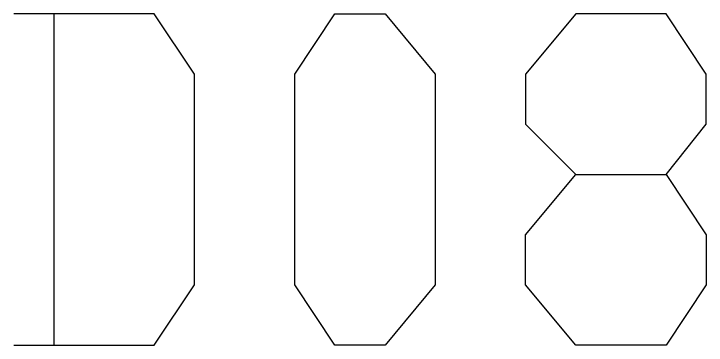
# Model space of a CAD drawing. Header units: millimetres. Extents: x 43 to 817, y 0 to 715.
# Drawn here: x 676.36 to 684.64, y 81.52 to 85.48 of the extents above; entities that cross this region are included whole.
import ezdxf

# ---------------------------------------------------------------- set-up
doc = ezdxf.new("R2010")
doc.units = ezdxf.units.MM
doc.layers.add('DIAGRAM', color=4, linetype='Continuous')

msp = doc.modelspace()

# ---------------------------------------------------------------- linework, layer by layer
at = {"layer": 'DIAGRAM'}
for p, q in [((678.04, 85.48), (676.36, 85.48)), ((676.84, 85.48), (676.84, 81.52)), ((678.52, 84.76), (678.04, 85.48)), ((679.72, 84.76), (680.2, 85.48)), ((680.2, 85.48), (680.8, 85.48)), ((680.8, 85.48), (681.4, 84.76)), ((683.08, 85.48), (682.48, 84.76)), ((684.16, 85.48), (683.08, 85.48)), ((684.64, 84.76), (684.16, 85.48)), ((678.52, 82.24), (678.52, 84.76)), ((679.72, 82.24), (679.72, 84.76)), ((681.4, 84.76), (681.4, 82.24)), ((682.48, 84.76), (682.48, 84.16)), ((684.64, 84.16), (684.64, 84.76)), ((682.48, 84.16), (683.08, 83.56)), ((684.16, 83.56), (684.64, 84.16)), ((682.48, 82.84), (683.08, 83.56)), ((683.08, 83.56), (684.16, 83.56)), ((684.16, 83.56), (684.64, 82.84)), ((682.48, 82.24), (682.48, 82.84)), ((684.64, 82.84), (684.64, 82.24)), ((678.04, 81.52), (678.52, 82.24)), ((680.2, 81.52), (679.72, 82.24)), ((681.4, 82.24), (680.8, 81.52)), ((683.08, 81.52), (682.48, 82.24)), ((684.64, 82.24), (684.16, 81.52)), ((676.36, 81.52), (678.04, 81.52)), ((680.8, 81.52), (680.2, 81.52)), ((684.16, 81.52), (683.08, 81.52))]:
    msp.add_line(p, q, dxfattribs=at)

doc.saveas('drawing.dxf')
